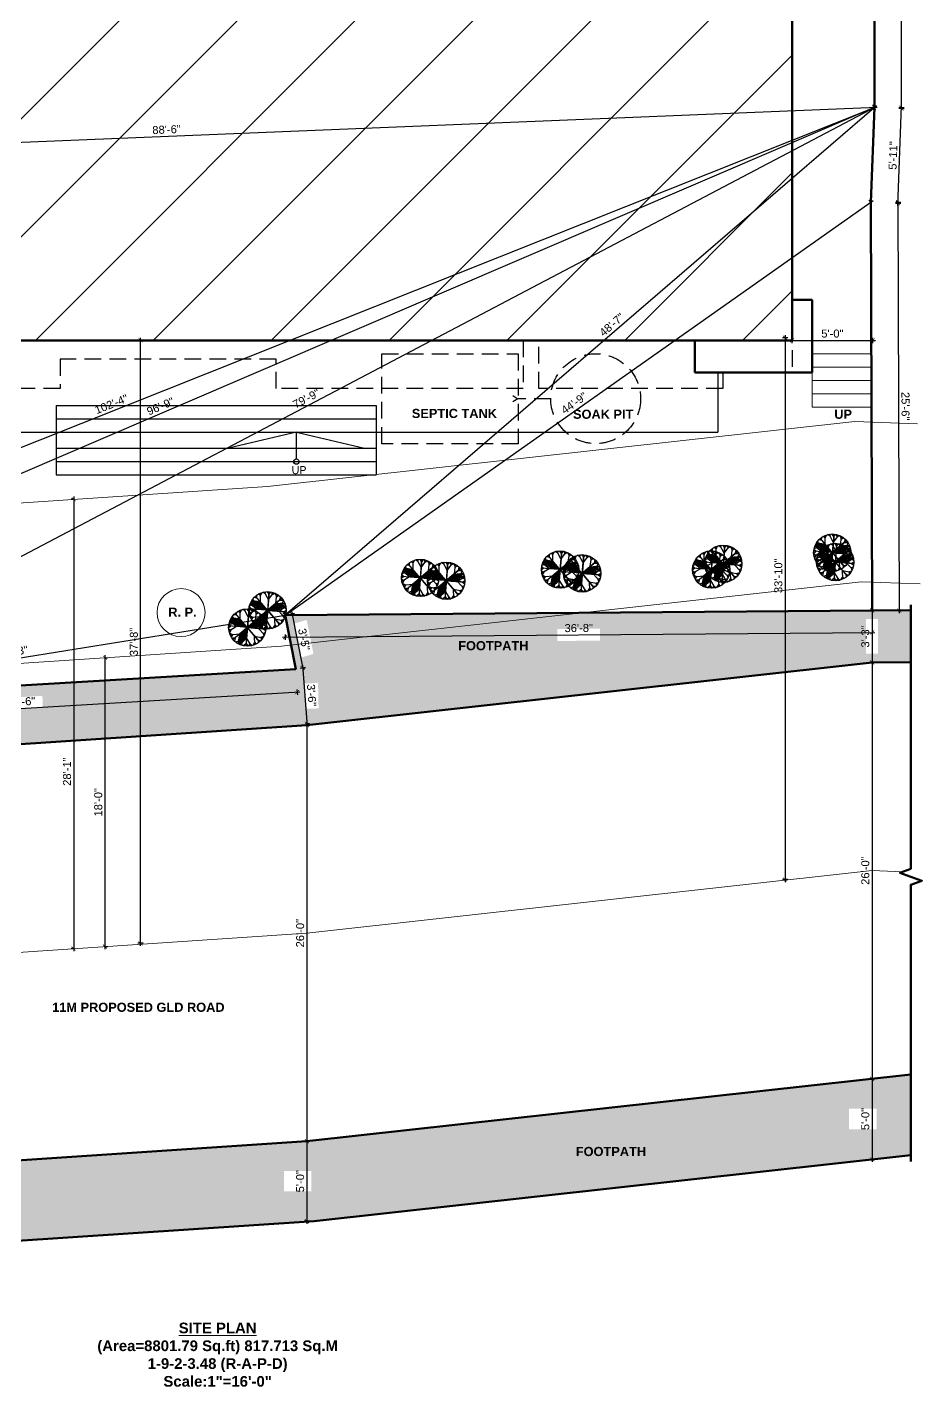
# Model space of a CAD drawing. Header units: feet. Extents: x 109753 to 150441, y 47761 to 75080.
# Drawn here: x 123964 to 124635, y 50000 to 51019 of the extents above; entities that cross this region are included whole.
import ezdxf

# ---------------------------------------------------------------- set-up
doc = ezdxf.new("R2010")
doc.units = ezdxf.units.FT
doc.header["$LTSCALE"] = 50
doc.header["$MEASUREMENT"] = 0
doc.header["$PDMODE"] = 3
doc.header["$PDSIZE"] = -10
for name, pattern in [('( Hidden )', [0.375, 0.25, -0.125]), ('CENTER', [2, 1.25, -0.25, 0.25, -0.25]), ('DASHED', [0.75, 0.5, -0.25])]:
    doc.linetypes.add(name, pattern=pattern)
for name, color, linetype, lineweight in [('A-Furniture', 175, 'Continuous', 0), ('CENTRELINE', 146, 'CENTER', 18), ('DIMENSION', 5, 'Continuous', 15), ('STAIRCASE', 210, 'Continuous', 25), ('TEXT', 181, 'Continuous', 13), ('WALL', 1, 'Continuous', 60)]:
    doc.layers.add(name, color=color, linetype=linetype, lineweight=lineweight)
doc.layers.add('HACTH', color=251, linetype='Continuous')
doc.layers.add('TREES', color=3, linetype='Continuous')
doc.styles.add('GL_Imperial', font='GOTHIC.TTF', dxfattribs={"height": 8})
doc.styles.add('STYLUS', font='stylu.ttf')
doc.styles.add('TIMES', font='arial.ttf')
doc.dimstyles.new("1-8'", dxfattribs={"dimtxt": 6, "dimasz": 3, "dimexe": 2, "dimexo": 1, "dimgap": 2, "dimtad": 1, "dimdec": 0, "dimzin": 3, "dimdsep": 46, "dimlunit": 4, "dimtxsty": 'TIMES', "dimblk": 'ARCHTICK', "dimcen": 8, "dimdle": 2, "dimclrt": 7, "dimadec": 0, "dimazin": 0, "dimtfac": 1, "dimtdec": 0, "dimtix": 1, "dimtmove": 0, "dimatfit": 3, "dimfxl": 2, "dimfxlon": 1, "dimarcsym": 0})

# ---------------------------------------------------------------- blocks, each defined once
blk = doc.blocks.new('_ArchTick')
at = {"color": 0, "linetype": 'ByBlock', "const_width": 0.15}
blk.add_lwpolyline([(-0.5, -0.5), (0.5, 0.5)], dxfattribs=at)
blk = doc.blocks.new('*D1044')
at = {"layer": 'Defpoints', "color": 0, "transparency": 16777216}
for p in [(124165.5, 50538.4), (124166.5, 50521.1), (123752.1, 50513.8)]:
    blk.add_point(p, dxfattribs=at)
at = {"layer": 'DIMENSION', "color": 0, "lineweight": -2, "transparency": 16777216}
for p, q in [((123751.1, 50496.4), (124168.5, 50521.2)), ((124166.4, 50523.1), (124166.7, 50519.1)), ((123753, 50498.5), (123753.2, 50494.5))]:
    blk.add_line(p, q, dxfattribs=at)
at = {"layer": 'DIMENSION', "color": 0, "lineweight": -2, "transparency": 16777216, "xscale": 3, "yscale": 3, "zscale": 3}
for p, rotation in [((124166.5, 50521.1), 3.407961320113333), ((123753.1, 50496.5), 183.4079613201133)]:
    blk.add_blockref('_ArchTick', p, dxfattribs=dict(at, rotation=rotation))
at = {"layer": 'DIMENSION', "color": 7, "transparency": 16777216, "insert": (123959.5, 50513.9), "char_height": 6, "attachment_point": 5, "rotation": 3.408, "style": 'TIMES'}
blk.add_mtext('34\'-6"', dxfattribs=at)
blk = doc.blocks.new('*D1045')
at = {"layer": 'Defpoints', "color": 0, "transparency": 16777216}
for p in [(124157.5, 50578.8), (124165.5, 50538.4), (124170.7, 50539.4)]:
    blk.add_point(p, dxfattribs=at)
at = {"layer": 'DIMENSION', "color": 0, "lineweight": -2, "transparency": 16777216}
for p, q in [((124160.7, 50579.4), (124164.6, 50580.2)), ((124162.3, 50581.8), (124171.1, 50537.5)), ((124168.8, 50539), (124172.7, 50539.8))]:
    blk.add_line(p, q, dxfattribs=at)
at = {"layer": 'DIMENSION', "color": 0, "lineweight": -2, "transparency": 16777216, "xscale": 3, "yscale": 3, "zscale": 3}
for p, rotation in [((124162.7, 50579.8), 101.2926964862835), ((124170.7, 50539.4), 281.2926964862835)]:
    blk.add_blockref('_ArchTick', p, dxfattribs=dict(at, rotation=rotation))
at = {"layer": 'DIMENSION', "color": 7, "transparency": 16777216, "insert": (124171.7, 50560.6), "char_height": 6, "attachment_point": 5, "rotation": 281.2927, "style": 'TIMES'}
blk.add_mtext('3\'-5"', dxfattribs=at)
blk = doc.blocks.new('*D1046')
at = {"layer": 'Defpoints', "color": 0, "transparency": 16777216}
for p in [(124157.5, 50578.8), (124597.7, 50582.3), (124597.8, 50565.8)]:
    blk.add_point(p, dxfattribs=at)
at = {"layer": 'DIMENSION', "color": 0, "lineweight": -2, "transparency": 16777216}
for p, q in [((124597.8, 50567.8), (124597.8, 50563.8)), ((124155.6, 50562.3), (124599.8, 50565.8)), ((124157.6, 50564.3), (124157.6, 50560.3))]:
    blk.add_line(p, q, dxfattribs=at)
at = {"layer": 'DIMENSION', "color": 0, "lineweight": -2, "transparency": 16777216, "xscale": 3, "yscale": 3, "zscale": 3}
for p, rotation in [((124597.8, 50565.8), 0.453792300149891), ((124157.6, 50562.3), 180.4537923001499)]:
    blk.add_blockref('_ArchTick', p, dxfattribs=dict(at, rotation=rotation))
at = {"layer": 'DIMENSION', "color": 7, "transparency": 16777216, "insert": (124377.7, 50569.1), "char_height": 6, "attachment_point": 5, "rotation": 0.4538, "style": 'TIMES'}
blk.add_mtext('36\'-8"', dxfattribs=at)
blk = doc.blocks.new('*D1047')
at = {"layer": 'Defpoints', "color": 0, "transparency": 16777216}
for p in [(124596.8, 50888.3), (124617.1, 50888.4), (124597.7, 50582.3)]:
    blk.add_point(p, dxfattribs=at)
at = {"layer": 'DIMENSION', "color": 0, "lineweight": -2, "transparency": 16777216}
for p, q in [((124615.1, 50888.4), (124619.1, 50888.4)), ((124618.1, 50580.3), (124617.1, 50890.4)), ((124616.1, 50582.3), (124620.1, 50582.3))]:
    blk.add_line(p, q, dxfattribs=at)
at = {"layer": 'DIMENSION', "color": 0, "lineweight": -2, "transparency": 16777216, "xscale": 3, "yscale": 3, "zscale": 3}
for p, rotation in [((124617.1, 50888.4), 90.17746805052298), ((124618.1, 50582.3), 270.177468050523)]:
    blk.add_blockref('_ArchTick', p, dxfattribs=dict(at, rotation=rotation))
at = {"layer": 'DIMENSION', "color": 7, "transparency": 16777216, "insert": (124622.7, 50735.4), "char_height": 6, "attachment_point": 5, "rotation": 270.1775, "style": 'TIMES'}
blk.add_mtext('25\'-6"', dxfattribs=at)
blk = doc.blocks.new('*D1048')
at = {"layer": 'Defpoints', "color": 0, "transparency": 16777216}
for p in [(124599.4, 50959.4), (124619.7, 50958.6), (124596.8, 50888.3)]:
    blk.add_point(p, dxfattribs=at)
at = {"layer": 'DIMENSION', "color": 0, "lineweight": -2, "transparency": 16777216}
for p, q in [((124617, 50885.6), (124619.8, 50960.6)), ((124617.7, 50958.7), (124621.7, 50958.6)), ((124615.1, 50887.6), (124619.1, 50887.5))]:
    blk.add_line(p, q, dxfattribs=at)
at = {"layer": 'DIMENSION', "color": 0, "lineweight": -2, "transparency": 16777216, "xscale": 3, "yscale": 3, "zscale": 3}
for p, rotation in [((124619.7, 50958.6), 87.87725031892984), ((124617.1, 50887.6), 267.8772503189298)]:
    blk.add_blockref('_ArchTick', p, dxfattribs=dict(at, rotation=rotation))
at = {"layer": 'DIMENSION', "color": 7, "transparency": 16777216, "insert": (124613.4, 50923.3), "char_height": 6, "attachment_point": 5, "rotation": 87.8773, "style": 'TIMES'}
blk.add_mtext('5\'-11"', dxfattribs=at)
blk = doc.blocks.new('*D1049')
at = {"layer": 'Defpoints', "color": 0, "transparency": 16777216}
for p in [(124598.9, 51636.8), (124619.3, 51636.8), (124599.4, 50959.4)]:
    blk.add_point(p, dxfattribs=at)
at = {"layer": 'DIMENSION', "color": 0, "lineweight": -2, "transparency": 16777216}
for p, q in [((124617.3, 51636.8), (124621.3, 51636.8)), ((124619.7, 50957.4), (124619.2, 51638.8)), ((124617.7, 50959.4), (124621.7, 50959.4))]:
    blk.add_line(p, q, dxfattribs=at)
at = {"layer": 'DIMENSION', "color": 0, "lineweight": -2, "transparency": 16777216, "xscale": 3, "yscale": 3, "zscale": 3}
for p, rotation in [((124619.3, 51636.8), 90.04067837140668), ((124619.7, 50959.4), 270.0406783714067)]:
    blk.add_blockref('_ArchTick', p, dxfattribs=dict(at, rotation=rotation))
at = {"layer": 'DIMENSION', "color": 7, "transparency": 16777216, "insert": (124624.6, 51298.1), "char_height": 6, "attachment_point": 5, "rotation": 270.0407, "style": 'TIMES'}
blk.add_mtext('56\'-5"', dxfattribs=at)
blk = doc.blocks.new('*D1003')
at = {"layer": 'Defpoints', "color": 0, "transparency": 16777216}
for p in [(124596.8, 50888.3), (124596.8, 50888.3), (124157.5, 50578.8)]:
    blk.add_point(p, dxfattribs=at)
at = {"layer": 'DIMENSION', "color": 0, "lineweight": -2, "transparency": 16777216}
for p, q in [((124155.8, 50577.6), (124598.4, 50889.5)), ((124596.8, 50888.3), (124595.6, 50889.9)), ((124157.5, 50578.8), (124156.3, 50580.4))]:
    blk.add_line(p, q, dxfattribs=at)
at = {"layer": 'DIMENSION', "color": 0, "lineweight": -2, "transparency": 16777216, "xscale": 3, "yscale": 3, "zscale": 3}
for p, rotation in [((124596.8, 50888.3), 35.16695886781987), ((124157.5, 50578.8), 215.1669588678199)]:
    blk.add_blockref('_ArchTick', p, dxfattribs=dict(at, rotation=rotation))
at = {"layer": 'DIMENSION', "color": 7, "transparency": 16777216, "insert": (124374.2, 50737.7), "char_height": 6, "attachment_point": 5, "rotation": 35.167, "style": 'TIMES'}
blk.add_mtext('44\'-9"', dxfattribs=at)
blk = doc.blocks.new('*D1004')
at = {"layer": 'Defpoints', "color": 0, "transparency": 16777216}
for p in [(124599.4, 50959.4), (124599.4, 50959.4), (124157.5, 50578.8)]:
    blk.add_point(p, dxfattribs=at)
at = {"layer": 'DIMENSION', "color": 0, "lineweight": -2, "transparency": 16777216}
for p, q in [((124155.9, 50577.5), (124600.9, 50960.7)), ((124599.4, 50959.4), (124598.1, 50960.9)), ((124157.5, 50578.8), (124156.1, 50580.3))]:
    blk.add_line(p, q, dxfattribs=at)
at = {"layer": 'DIMENSION', "color": 0, "lineweight": -2, "transparency": 16777216, "xscale": 3, "yscale": 3, "zscale": 3}
for p, rotation in [((124599.4, 50959.4), 40.73515057844987), ((124157.5, 50578.8), 220.7351505784499)]:
    blk.add_blockref('_ArchTick', p, dxfattribs=dict(at, rotation=rotation))
at = {"layer": 'DIMENSION', "color": 7, "transparency": 16777216, "insert": (124402.5, 50796.5), "char_height": 6, "attachment_point": 5, "rotation": 40.7352, "style": 'TIMES'}
blk.add_mtext('48\'-7"', dxfattribs=at)
blk = doc.blocks.new('*D1005')
at = {"layer": 'Defpoints', "color": 0, "transparency": 16777216}
for p in [(124599.4, 50959.4), (124599.4, 50959.4), (123532.5, 50501.9)]:
    blk.add_point(p, dxfattribs=at)
at = {"layer": 'DIMENSION', "color": 0, "lineweight": -2, "transparency": 16777216}
for p, q in [((123530.7, 50501.1), (124601.2, 50960.2)), ((124599.4, 50959.4), (124598.6, 50961.2)), ((123532.5, 50501.9), (123531.7, 50503.7))]:
    blk.add_line(p, q, dxfattribs=at)
at = {"layer": 'DIMENSION', "color": 0, "lineweight": -2, "transparency": 16777216, "xscale": 3, "yscale": 3, "zscale": 3}
for p, rotation in [((124599.4, 50959.4), 23.21198792973715), ((123532.5, 50501.9), 203.2119879297372)]:
    blk.add_blockref('_ArchTick', p, dxfattribs=dict(at, rotation=rotation))
at = {"layer": 'DIMENSION', "color": 7, "transparency": 16777216, "insert": (124064, 50735.3), "char_height": 6, "attachment_point": 5, "rotation": 23.212, "style": 'TIMES'}
blk.add_mtext('96\'-9"', dxfattribs=at)
blk = doc.blocks.new('*D1006')
at = {"layer": 'Defpoints', "color": 0, "transparency": 16777216}
for p in [(124599.4, 50959.4), (124599.4, 50959.4), (123538.2, 50915.9)]:
    blk.add_point(p, dxfattribs=at)
at = {"layer": 'DIMENSION', "color": 0, "lineweight": -2, "transparency": 16777216}
for p, q in [((123536.2, 50915.8), (124601.4, 50959.5)), ((124599.4, 50959.4), (124599.3, 50961.4)), ((123538.2, 50915.9), (123538.1, 50917.9))]:
    blk.add_line(p, q, dxfattribs=at)
at = {"layer": 'DIMENSION', "color": 0, "lineweight": -2, "transparency": 16777216, "xscale": 3, "yscale": 3, "zscale": 3}
for p, rotation in [((124599.4, 50959.4), 2.34846701843559), ((123538.2, 50915.9), 182.3484670184356)]:
    blk.add_blockref('_ArchTick', p, dxfattribs=dict(at, rotation=rotation))
at = {"layer": 'DIMENSION', "color": 7, "transparency": 16777216, "insert": (124068.6, 50942.7), "char_height": 6, "attachment_point": 5, "rotation": 2.3485, "style": 'TIMES'}
blk.add_mtext('88\'-6"', dxfattribs=at)
blk = doc.blocks.new('*D1007')
at = {"layer": 'Defpoints', "color": 0, "transparency": 16777216}
for p in [(124599.4, 50959.4), (124599.4, 50959.4), (123458.8, 50505.1)]:
    blk.add_point(p, dxfattribs=at)
at = {"layer": 'DIMENSION', "color": 0, "lineweight": -2, "transparency": 16777216}
for p, q in [((123457, 50504.4), (124601.2, 50960.1)), ((124599.4, 50959.4), (124600.1, 50957.5)), ((123458.8, 50505.1), (123459.6, 50503.2))]:
    blk.add_line(p, q, dxfattribs=at)
at = {"layer": 'DIMENSION', "color": 0, "lineweight": -2, "transparency": 16777216, "xscale": 3, "yscale": 3, "zscale": 3}
for p, rotation in [((124599.4, 50959.4), 21.71784171810651), ((123458.8, 50505.1), 201.7178417181065)]:
    blk.add_blockref('_ArchTick', p, dxfattribs=dict(at, rotation=rotation))
at = {"layer": 'DIMENSION', "color": 7, "transparency": 16777216, "insert": (124027.2, 50736.9), "char_height": 6, "attachment_point": 5, "rotation": 21.7178, "style": 'TIMES'}
blk.add_mtext('102\'-4"', dxfattribs=at)
blk = doc.blocks.new('*D1008')
at = {"layer": 'Defpoints', "color": 0, "transparency": 16777216}
for p in [(124598.9, 51636.8), (124598.9, 51636.8), (123538.2, 50915.9)]:
    blk.add_point(p, dxfattribs=at)
at = {"layer": 'DIMENSION', "color": 0, "lineweight": -2, "transparency": 16777216}
for p, q in [((123536.6, 50914.7), (124600.6, 51637.9)), ((124598.9, 51636.8), (124597.8, 51638.5)), ((123538.2, 50915.9), (123537.1, 50917.5))]:
    blk.add_line(p, q, dxfattribs=at)
at = {"layer": 'DIMENSION', "color": 0, "lineweight": -2, "transparency": 16777216, "xscale": 3, "yscale": 3, "zscale": 3}
for p, rotation in [((124598.9, 51636.8), 34.20423980970179), ((123538.2, 50915.9), 214.2042398097018)]:
    blk.add_blockref('_ArchTick', p, dxfattribs=dict(at, rotation=rotation))
at = {"layer": 'DIMENSION', "color": 7, "transparency": 16777216, "insert": (124065.7, 51280.5), "char_height": 6, "attachment_point": 5, "rotation": 34.2042, "style": 'TIMES'}
blk.add_mtext('106\'-11"', dxfattribs=at)
blk = doc.blocks.new('*D1051')
at = {"layer": 'Defpoints', "color": 0, "transparency": 16777216}
for p in [(124597.7, 50582.3), (124597.7, 50543.3), (124597.7, 50543.3)]:
    blk.add_point(p, dxfattribs=at)
at = {"layer": 'DIMENSION', "color": 0, "lineweight": -2, "transparency": 16777216}
for p, q in [((124597.7, 50584.3), (124597.7, 50541.3)), ((124597.7, 50582.3), (124599.7, 50582.3)), ((124597.7, 50543.3), (124599.7, 50543.3))]:
    blk.add_line(p, q, dxfattribs=at)
at = {"layer": 'DIMENSION', "color": 0, "lineweight": -2, "transparency": 16777216, "xscale": 3, "yscale": 3, "zscale": 3}
for p, rotation in [((124597.7, 50582.3), 90), ((124597.7, 50543.3), 270)]:
    blk.add_blockref('_ArchTick', p, dxfattribs=dict(at, rotation=rotation))
at = {"layer": 'DIMENSION', "color": 7, "transparency": 16777216, "insert": (124592.6, 50562.8), "char_height": 6, "attachment_point": 5, "rotation": 90, "style": 'TIMES'}
blk.add_mtext('3\'-3"', dxfattribs=at)
blk = doc.blocks.new('*D1052')
at = {"layer": 'Defpoints', "color": 0, "transparency": 16777216}
for p in [(124597.7, 50543.3), (124597.7, 50231.3), (124597.7, 50231.3)]:
    blk.add_point(p, dxfattribs=at)
at = {"layer": 'DIMENSION', "color": 0, "lineweight": -2, "transparency": 16777216}
for p, q in [((124597.7, 50545.3), (124597.7, 50229.3)), ((124597.7, 50543.3), (124599.7, 50543.3)), ((124597.7, 50231.3), (124599.7, 50231.3))]:
    blk.add_line(p, q, dxfattribs=at)
at = {"layer": 'DIMENSION', "color": 0, "lineweight": -2, "transparency": 16777216, "xscale": 3, "yscale": 3, "zscale": 3}
for p, rotation in [((124597.7, 50543.3), 90), ((124597.7, 50231.3), 270)]:
    blk.add_blockref('_ArchTick', p, dxfattribs=dict(at, rotation=rotation))
at = {"layer": 'DIMENSION', "color": 7, "transparency": 16777216, "insert": (124592.6, 50387.3), "char_height": 6, "attachment_point": 5, "rotation": 90, "style": 'TIMES'}
blk.add_mtext('26\'-0"', dxfattribs=at)
blk = doc.blocks.new('*D1013')
at = {"layer": 'Defpoints', "color": 0, "transparency": 16777216}
for p in [(124597.7, 50231.3), (124597.7, 50170.9), (124597.7, 50170.9)]:
    blk.add_point(p, dxfattribs=at)
at = {"layer": 'DIMENSION', "color": 0, "lineweight": -2, "transparency": 16777216}
for p, q in [((124597.7, 50233.3), (124597.7, 50168.9)), ((124597.7, 50231.3), (124599.7, 50231.3)), ((124597.7, 50170.9), (124599.7, 50170.9))]:
    blk.add_line(p, q, dxfattribs=at)
at = {"layer": 'DIMENSION', "color": 0, "lineweight": -2, "transparency": 16777216, "xscale": 3, "yscale": 3, "zscale": 3}
for p, rotation in [((124597.7, 50231.3), 90), ((124597.7, 50170.9), 270)]:
    blk.add_blockref('_ArchTick', p, dxfattribs=dict(at, rotation=rotation))
at = {"layer": 'DIMENSION', "color": 7, "transparency": 16777216, "insert": (124592.6, 50201.1), "char_height": 6, "attachment_point": 5, "rotation": 90, "style": 'TIMES'}
blk.add_mtext('5\'-0"', dxfattribs=at)
blk = doc.blocks.new('*D1014')
at = {"layer": 'Defpoints', "color": 0, "transparency": 16777216}
for p in [(124170.7, 50539.4), (124173.9, 50497.5), (124173.9, 50497.5)]:
    blk.add_point(p, dxfattribs=at)
at = {"layer": 'DIMENSION', "color": 0, "lineweight": -2, "transparency": 16777216}
for p, q in [((124170.6, 50541.4), (124174.1, 50495.5)), ((124170.7, 50539.4), (124172.7, 50539.6)), ((124173.9, 50497.5), (124175.9, 50497.6))]:
    blk.add_line(p, q, dxfattribs=at)
at = {"layer": 'DIMENSION', "color": 0, "lineweight": -2, "transparency": 16777216, "xscale": 3, "yscale": 3, "zscale": 3}
for p, rotation in [((124170.7, 50539.4), 94.32976863308801), ((124173.9, 50497.5), 274.329768633088)]:
    blk.add_blockref('_ArchTick', p, dxfattribs=dict(at, rotation=rotation))
at = {"layer": 'DIMENSION', "color": 7, "transparency": 16777216, "insert": (124177.4, 50518.8), "char_height": 6, "attachment_point": 5, "rotation": 274.3298, "style": 'TIMES'}
blk.add_mtext('3\'-6"', dxfattribs=at)
blk = doc.blocks.new('*D1015')
at = {"layer": 'Defpoints', "color": 0, "transparency": 16777216}
for p in [(124173.9, 50496.4), (124173.9, 50184.4), (124173.9, 50184.4)]:
    blk.add_point(p, dxfattribs=at)
at = {"layer": 'DIMENSION', "color": 0, "lineweight": -2, "transparency": 16777216}
for p, q in [((124173.9, 50498.4), (124173.9, 50182.4)), ((124173.9, 50496.4), (124175.9, 50496.4)), ((124173.9, 50184.4), (124175.9, 50184.4))]:
    blk.add_line(p, q, dxfattribs=at)
at = {"layer": 'DIMENSION', "color": 0, "lineweight": -2, "transparency": 16777216, "xscale": 3, "yscale": 3, "zscale": 3}
for p, rotation in [((124173.9, 50496.4), 90), ((124173.9, 50184.4), 270)]:
    blk.add_blockref('_ArchTick', p, dxfattribs=dict(at, rotation=rotation))
at = {"layer": 'DIMENSION', "color": 7, "transparency": 16777216, "insert": (124168.8, 50340.4), "char_height": 6, "attachment_point": 5, "rotation": 90, "style": 'TIMES'}
blk.add_mtext('26\'-0"', dxfattribs=at)
blk = doc.blocks.new('*D1053')
at = {"layer": 'Defpoints', "color": 0, "transparency": 16777216}
for p in [(124173.9, 50184.4), (124173.9, 50124.5), (124177.9, 50124.5)]:
    blk.add_point(p, dxfattribs=at)
at = {"layer": 'DIMENSION', "color": 0, "lineweight": -2, "transparency": 16777216}
for p, q in [((124173.9, 50186.4), (124173.9, 50122.5)), ((124173.9, 50184.4), (124175.9, 50184.4)), ((124175.9, 50124.5), (124171.9, 50124.5))]:
    blk.add_line(p, q, dxfattribs=at)
at = {"layer": 'DIMENSION', "color": 0, "lineweight": -2, "transparency": 16777216, "xscale": 3, "yscale": 3, "zscale": 3}
for p, rotation in [((124173.9, 50184.4), 90), ((124173.9, 50124.5), 270)]:
    blk.add_blockref('_ArchTick', p, dxfattribs=dict(at, rotation=rotation))
at = {"layer": 'DIMENSION', "color": 7, "transparency": 16777216, "insert": (124168.8, 50154.5), "char_height": 6, "attachment_point": 5, "rotation": 90, "style": 'TIMES'}
blk.add_mtext('5\'-0"', dxfattribs=at)
blk = doc.blocks.new('*D1019')
at = {"layer": 'Defpoints', "color": 0, "transparency": 16777216}
for p in [(124598.2, 50784.7), (124537.7, 50748.9), (124598.2, 50749.1)]:
    blk.add_point(p, dxfattribs=at)
at = {"layer": 'DIMENSION', "color": 0, "lineweight": -2, "transparency": 16777216}
for p, q in [((124535.7, 50784.7), (124600.2, 50784.7)), ((124537.7, 50782.7), (124537.7, 50786.7)), ((124598.2, 50782.7), (124598.2, 50786.7))]:
    blk.add_line(p, q, dxfattribs=at)
at = {"layer": 'DIMENSION', "color": 0, "lineweight": -2, "transparency": 16777216, "xscale": 3, "yscale": 3, "zscale": 3, "rotation": 180}
blk.add_blockref('_ArchTick', (124537.7, 50784.7), dxfattribs=at)
at = {"layer": 'DIMENSION', "color": 0, "lineweight": -2, "transparency": 16777216, "xscale": 3, "yscale": 3, "zscale": 3}
blk.add_blockref('_ArchTick', (124598.2, 50784.7), dxfattribs=at)
at = {"layer": 'DIMENSION', "color": 7, "transparency": 16777216, "insert": (124567.9, 50789.8), "char_height": 6, "attachment_point": 5, "style": 'TIMES'}
blk.add_mtext('5\'-0"', dxfattribs=at)
blk = doc.blocks.new('*D1026')
at = {"layer": 'Defpoints', "color": 0, "transparency": 16777216}
for p in [(124599.4, 50959.4), (124599.4, 50959.4), (123752.1, 50513.8)]:
    blk.add_point(p, dxfattribs=at)
at = {"layer": 'DIMENSION', "color": 0, "lineweight": -2, "transparency": 16777216}
for p, q in [((123750.3, 50512.8), (124601.2, 50960.3)), ((124599.4, 50959.4), (124598.5, 50961.2)), ((123752.1, 50513.8), (123751.1, 50515.5))]:
    blk.add_line(p, q, dxfattribs=at)
at = {"layer": 'DIMENSION', "color": 0, "lineweight": -2, "transparency": 16777216, "xscale": 3, "yscale": 3, "zscale": 3}
for p, rotation in [((124599.4, 50959.4), 27.74119382472016), ((123752.1, 50513.8), 207.7411938247201)]:
    blk.add_blockref('_ArchTick', p, dxfattribs=dict(at, rotation=rotation))
at = {"layer": 'DIMENSION', "color": 7, "transparency": 16777216, "insert": (124173.4, 50741.1), "char_height": 6, "attachment_point": 5, "rotation": 27.7412, "style": 'TIMES'}
blk.add_mtext('79\'-9"', dxfattribs=at)
blk = doc.blocks.new('*D1027')
at = {"layer": 'Defpoints', "color": 0, "transparency": 16777216}
for p in [(124157.5, 50578.8), (124157.5, 50578.8), (123752.1, 50513.8)]:
    blk.add_point(p, dxfattribs=at)
at = {"layer": 'DIMENSION', "color": 0, "lineweight": -2, "transparency": 16777216}
for p, q in [((123750.1, 50513.4), (124159.4, 50579.1)), ((124157.5, 50578.8), (124157.1, 50580.8)), ((123752.1, 50513.8), (123751.7, 50515.7))]:
    blk.add_line(p, q, dxfattribs=at)
at = {"layer": 'DIMENSION', "color": 0, "lineweight": -2, "transparency": 16777216, "xscale": 3, "yscale": 3, "zscale": 3}
for p, rotation in [((124157.5, 50578.8), 9.11400570651127), ((123752.1, 50513.8), 189.1140057065113)]:
    blk.add_blockref('_ArchTick', p, dxfattribs=dict(at, rotation=rotation))
at = {"layer": 'DIMENSION', "color": 7, "transparency": 16777216, "insert": (123954, 50551.3), "char_height": 6, "attachment_point": 5, "rotation": 9.114, "style": 'TIMES'}
blk.add_mtext('34\'-3"', dxfattribs=at)
blk = doc.blocks.new('*D2254')
at = {"layer": 'Defpoints', "color": 0, "transparency": 16777216}
for p in [(124537.7, 50786.7), (124532.4, 50380.6), (124537.5, 50380.6)]:
    blk.add_point(p, dxfattribs=at)
at = {"layer": 'DIMENSION', "color": 0, "lineweight": -2, "transparency": 16777216}
for p, q in [((124534.4, 50786.7), (124530.4, 50786.7)), ((124532.4, 50788.7), (124532.4, 50378.6)), ((124534.4, 50380.6), (124530.4, 50380.6))]:
    blk.add_line(p, q, dxfattribs=at)
at = {"layer": 'DIMENSION', "color": 0, "lineweight": -2, "transparency": 16777216, "xscale": 3, "yscale": 3, "zscale": 3}
for p, rotation in [((124532.4, 50786.7), 90), ((124532.4, 50380.6), 270)]:
    blk.add_blockref('_ArchTick', p, dxfattribs=dict(at, rotation=rotation))
at = {"layer": 'DIMENSION', "color": 7, "transparency": 16777216, "insert": (124527.4, 50608.3), "char_height": 6, "attachment_point": 5, "rotation": 90, "style": 'TIMES'}
blk.add_mtext('33\'-10"', dxfattribs=at)
blk = doc.blocks.new('*D2255')
at = {"color": 0, "linetype": 'DASHED', "lineweight": -2, "ltscale": 1000, "transparency": 16777216}
for p, q in [((123999.2, 50665.6), (123997, 50665.6)), ((123999, 50667.6), (123999, 50326.9)), ((123999, 50328.9), (123997, 50328.9))]:
    blk.add_line(p, q, dxfattribs=at)
at = {"layer": 'Defpoints', "color": 0, "linetype": 'DASHED', "ltscale": 1000, "transparency": 16777216}
for p in [(124000.2, 50665.6), (123999, 50328.9), (124000, 50328.9)]:
    blk.add_point(p, dxfattribs=at)
at = {"color": 0, "linetype": 'DASHED', "lineweight": -2, "ltscale": 1000, "transparency": 16777216, "xscale": 3, "yscale": 3, "zscale": 3}
for p, rotation in [((123999, 50665.6), 90), ((123999, 50328.9), 270)]:
    blk.add_blockref('_ArchTick', p, dxfattribs=dict(at, rotation=rotation))
at = {"color": 7, "linetype": 'DASHED', "ltscale": 1000, "transparency": 16777216, "insert": (123994, 50461.5), "char_height": 6, "attachment_point": 5, "rotation": 90, "style": 'TIMES'}
blk.add_mtext('28\'-1"', dxfattribs=at)
blk = doc.blocks.new('*D2256')
at = {"color": 0, "linetype": 'DASHED', "lineweight": -2, "ltscale": 1000, "transparency": 16777216}
for p, q in [((124022.2, 50546.8), (124024.4, 50546.8)), ((124022.4, 50548.8), (124022.4, 50328.3)), ((124022, 50330.3), (124024.4, 50330.3))]:
    blk.add_line(p, q, dxfattribs=at)
at = {"layer": 'Defpoints', "color": 0, "linetype": 'DASHED', "ltscale": 1000, "transparency": 16777216}
for p in [(124021.2, 50546.8), (124021, 50330.3), (124022.4, 50330.3)]:
    blk.add_point(p, dxfattribs=at)
at = {"color": 0, "linetype": 'DASHED', "lineweight": -2, "ltscale": 1000, "transparency": 16777216, "xscale": 3, "yscale": 3, "zscale": 3}
for p, rotation in [((124022.4, 50546.8), 90), ((124022.4, 50330.3), 270)]:
    blk.add_blockref('_ArchTick', p, dxfattribs=dict(at, rotation=rotation))
at = {"color": 7, "linetype": 'DASHED', "ltscale": 1000, "transparency": 16777216, "insert": (124017.4, 50438.5), "char_height": 6, "attachment_point": 5, "rotation": 90, "style": 'TIMES'}
blk.add_mtext('18\'-0"', dxfattribs=at)
blk = doc.blocks.new('*D2257')
at = {"color": 0, "linetype": 'DASHED', "lineweight": -2, "ltscale": 1000, "transparency": 16777216}
for p, q in [((124049.1, 50330.8), (124049.1, 50786.7)), ((124049.1, 50784.7), (124051.1, 50784.7)), ((124051.1, 50332.8), (124047.1, 50332.8))]:
    blk.add_line(p, q, dxfattribs=at)
at = {"layer": 'Defpoints', "color": 0, "linetype": 'DASHED', "ltscale": 1000, "transparency": 16777216}
for p in [(124049.1, 50784.7), (124049.1, 50784.7), (124058.6, 50332.8)]:
    blk.add_point(p, dxfattribs=at)
at = {"color": 0, "linetype": 'DASHED', "lineweight": -2, "ltscale": 1000, "transparency": 16777216, "xscale": 3, "yscale": 3, "zscale": 3}
for p, rotation in [((124049.1, 50784.7), 90), ((124049.1, 50332.8), 270)]:
    blk.add_blockref('_ArchTick', p, dxfattribs=dict(at, rotation=rotation))
at = {"color": 7, "linetype": 'DASHED', "ltscale": 1000, "transparency": 16777216, "insert": (124044.1, 50558.7), "char_height": 6, "attachment_point": 5, "rotation": 90, "style": 'TIMES'}
blk.add_mtext('37\'-8"', dxfattribs=at)
blk = doc.blocks.new('T40C')
for p, q in [((0.351, 0.366), (-0.349, -0.333)), ((0.001, 0.016), (-0.344, 0.362)), ((-0.344, 0.362), (0.346, -0.329)), ((-0.304, 0.322), (-0.313, 0.4)), ((-0.237, 0.382), (-0.298, 0.412)), ((-0.2, 0.218), (-0.251, 0.446)), ((-0.237, 0.384), (-0.221, 0.459)), ((-0.133, 0.438), (-0.217, 0.461)), ((-0.005, 0.298), (-0.171, 0.48)), ((-0.122, 0.426), (-0.113, 0.5)), ((-0.002, 0.444), (-0.055, 0.507)), ((-0.002, 0.014), (-0.002, 0.511)), ((-0.002, 0.511), (-0.002, -0.477)), ((-0.002, 0.436), (0.059, 0.505)), ((-0.002, 0.289), (0.139, 0.49)), ((-0.002, 0.014), (0.105, 0.438)), ((-0.002, 0.014), (0.117, 0.433)), ((-0.002, 0.014), (0.203, 0.413)), ((-0.002, 0.014), (0.085, 0.408)), ((0.001, 0.016), (0.142, 0.435)), ((0.001, 0.016), (0.18, 0.434)), ((0.001, 0.016), (0.161, 0.432)), ((0.001, 0.016), (0.351, 0.366)), ((0.104, 0.44), (0.075, 0.504)), ((0.098, 0.431), (0.181, 0.475)), ((0.222, 0.407), (0.185, 0.476)), ((0.209, 0.224), (0.225, 0.457)), ((0.221, 0.393), (0.288, 0.417)), ((0.298, 0.313), (0.313, 0.399)), ((-0.442, 0.014), (-0.497, 0.063)), ((-0.428, 0.014), (-0.495, -0.044)), ((0.495, 0.014), (-0.494, 0.014)), ((-0.428, 0.125), (-0.49, 0.101)), ((-0.295, 0.014), (-0.474, 0.163)), ((-0.285, 0.017), (-0.472, -0.143)), ((-0.428, 0.125), (-0.46, 0.209)), ((-0.377, 0.251), (-0.449, 0.228)), ((-0.002, 0.014), (-0.448, -0.156)), ((-0.002, 0.014), (-0.446, -0.131)), ((-0.002, 0.014), (-0.442, -0.143)), ((-0.002, 0.014), (-0.438, -0.174)), ((-0.203, 0.214), (-0.433, 0.263)), ((-0.002, 0.014), (-0.433, -0.112)), ((-0.002, 0.014), (-0.432, -0.186)), ((-0.432, -0.186), (-0.002, 0.014)), ((-0.002, 0.014), (-0.415, -0.097)), ((-0.384, 0.252), (-0.408, 0.298)), ((-0.002, 0.014), (-0.401, -0.195)), ((-0.305, 0.323), (-0.389, 0.323)), ((-0.002, 0.014), (-0.386, -0.077)), ((-0.002, 0.014), (-0.365, -0.059)), ((-0.002, 0.014), (-0.359, -0.197)), ((-0.002, 0.014), (-0.331, -0.03)), ((-0.002, 0.014), (-0.316, -0.015)), ((-0.002, 0.014), (-0.301, -0.004)), ((-0.002, 0.014), (-0.292, 0.006)), ((-0.002, 0.014), (-0.286, -0.186)), ((-0.002, 0.014), (-0.231, -0.181)), ((-0.002, 0.014), (-0.053, -0.002)), ((-0.002, 0.014), (-0.053, -0.002)), ((-0.002, 0.014), (0.207, 0.357)), ((-0.002, 0.014), (0.199, 0.293)), ((-0.002, 0.014), (0.184, 0.238)), ((-0.002, 0.014), (0.001, 0.016)), ((-0.002, 0.014), (0.495, 0.014)), ((-0.002, 0.014), (0.009, -0.267)), ((-0.002, 0.014), (0.024, -0.277)), ((-0.002, 0.014), (0.041, -0.303)), ((-0.002, 0.014), (0.063, -0.324)), ((-0.002, 0.014), (0.087, -0.352)), ((-0.002, 0.014), (0.11, -0.388)), ((-0.002, 0.014), (0.134, -0.406)), ((-0.002, 0.014), (0.152, -0.42)), ((-0.002, 0.014), (0.167, -0.421)), ((-0.002, 0.014), (0.18, -0.42)), ((-0.002, 0.014), (0.196, -0.42)), ((-0.002, 0.014), (0.201, -0.395)), ((-0.002, 0.014), (0.207, -0.383)), ((-0.002, 0.014), (0.206, -0.365)), ((-0.002, 0.014), (0.202, -0.323)), ((-0.002, 0.014), (0.204, -0.305)), ((-0.002, 0.014), (0.204, -0.281)), ((-0.002, 0.014), (0.198, -0.25)), ((-0.002, 0.014), (0.197, -0.233)), ((-0.002, 0.014), (0.201, -0.217)), ((-0.002, 0.014), (0.196, -0.196)), ((0.001, 0.016), (0.049, 0.337)), ((0.001, 0.016), (0.017, 0.302)), ((0.209, 0.225), (0.442, 0.236)), ((0.285, 0.014), (0.472, -0.133)), ((0.292, 0.014), (0.375, 0.014)), ((0.294, 0.014), (0.474, 0.156)), ((0.301, 0.316), (0.38, 0.331)), ((0.385, 0.234), (0.405, 0.298)), ((0.386, 0.234), (0.46, 0.196)), ((0.391, 0.234), (0.398, 0.234)), ((0.426, 0.118), (0.459, 0.199)), ((0.429, 0.12), (0.487, 0.098)), ((0.431, 0.014), (0.491, 0.068)), ((0.435, 0.017), (0.493, -0.028)), ((-0.429, -0.107), (-0.487, -0.086)), ((-0.439, -0.115), (-0.459, -0.178)), ((-0.053, -0.002), (-0.455, -0.166)), ((-0.371, -0.219), (-0.453, -0.192)), ((-0.207, -0.191), (-0.434, -0.23)), ((-0.371, -0.219), (-0.395, -0.287)), ((-0.313, -0.294), (-0.384, -0.302)), ((-0.053, -0.002), (-0.346, -0.045)), ((-0.312, -0.297), (-0.308, -0.376)), ((-0.232, -0.36), (-0.29, -0.388)), ((-0.207, -0.191), (-0.241, -0.42)), ((-0.231, -0.355), (-0.203, -0.439)), ((-0.002, -0.26), (-0.142, -0.46)), ((-0.002, -0.256), (0.16, -0.453)), ((0.204, -0.187), (0.215, -0.433)), ((0.207, -0.19), (0.432, -0.224)), ((0.301, -0.283), (0.387, -0.291)), ((0.301, -0.285), (0.302, -0.379)), ((0.363, -0.213), (0.448, -0.197)), ((0.375, -0.215), (0.393, -0.287)), ((0.419, -0.091), (0.483, -0.091)), ((0.422, -0.093), (0.453, -0.184)), ((-0.105, -0.406), (-0.192, -0.443)), ((-0.109, -0.412), (-0.087, -0.473)), ((-0.002, -0.414), (-0.047, -0.478)), ((-0.002, -0.411), (0.051, -0.477)), ((0.117, -0.401), (0.095, -0.473)), ((0.126, -0.411), (0.186, -0.443)), ((0.212, -0.374), (0.188, -0.442)), ((0.212, -0.367), (0.272, -0.397))]:
    blk.add_line(p, q)
blk.add_circle((-0.002, 0.014), 0.496)

msp = doc.modelspace()

# ---------------------------------------------------------------- hatches: boundary and pattern name
at = {"transparency": 33554687}
h = msp.add_hatch(dxfattribs=at)
h.set_pattern_fill('HEX', color=203, scale=15)
h.paths.add_polyline_path([(124173.9, 50496.4), (124597.7, 50543.3), (124626.7, 50543.5), (124626.7, 50582.5), (124597.7, 50582.3), (124157.5, 50578.8), (124165.5, 50538.4), (123752.1, 50513.8), (123532.5, 50501.9), (123458.8, 50505.1), (123329.3, 50510.8), (123329.3, 50462.8), (123532.5, 50453.9)])
h.paths.add_polyline_path([(123481.4, 50483.6), (123507.3, 50482.5), (123508.1, 50491.5), (123482.2, 50492.6)], flags=16)
h.paths.add_polyline_path([(123628.2, 50489.7), (123658.2, 50491.3), (123658.3, 50499.9), (123627.7, 50497.8)], flags=16)
h.paths.add_polyline_path([(123943.9, 50507.5), (123975.9, 50509.4), (123975.5, 50518.3), (123943.5, 50516.4)], flags=16)
h.paths.add_polyline_path([(124164.1, 50572.4), (124169.2, 50546.9), (124178.8, 50549.7), (124173.7, 50575.2)], flags=16)
h.paths.add_polyline_path([(124361.7, 50559.4), (124393.7, 50559.7), (124393.7, 50568.7), (124361.7, 50568.4)], flags=16)
h.paths.add_polyline_path([(123430.4, 50476.1), (123430.4, 50486.1), (123421.4, 50486.1), (123421.4, 50476.1)], flags=16)
h.paths.add_polyline_path([(124602.2, 50549.8), (124602.2, 50575.8), (124593.2, 50575.8), (124593.2, 50549.8)], flags=16)
h.paths.add_polyline_path([(124171.6, 50527.4), (124173.1, 50508.5), (124182.6, 50508.9), (124182.2, 50528.1)], flags=16)
h.paths.add_polyline_path([(123814.7, 50508.1), (123816.5, 50482.1), (123826.7, 50482.8), (123825, 50508.8)], flags=16)
h = msp.add_hatch(dxfattribs=at)
h.set_pattern_fill('HEX', color=203, scale=15)
h.paths.add_polyline_path([(124626.7, 50174.1), (124626.7, 50234.5), (124173.9, 50184.4), (123532.5, 50141.9), (123329.3, 50117.7), (123329.3, 50057.3), (123538.1, 50082.1), (124179.2, 50124.6)])
h.paths.add_polyline_path([(123434.2, 50095.6), (123434.2, 50111), (123413.6, 50111), (123413.6, 50095.6)], flags=16)
h.paths.add_polyline_path([(124601, 50193.5), (124601, 50208.9), (124580.4, 50208.9), (124580.4, 50193.5)], flags=16)
h.paths.add_polyline_path([(124177.2, 50146.8), (124177.2, 50162.2), (124156.6, 50162.2), (124156.6, 50146.8)], flags=16)
h.paths.add_polyline_path([(123836, 50138.7), (123837, 50123.3), (123857.5, 50124.7), (123856.5, 50140.1)], flags=16)
at = {"layer": 'HACTH', "transparency": 33554687}
h = msp.add_hatch(dxfattribs=at)
h.set_pattern_fill('ANSI31', color=256, scale=500)
h.paths.add_polyline_path([(124537.7, 51715.2), (123796.7, 51715.2), (123796.7, 50784.7), (124537.7, 50784.7)])
h.paths.add_polyline_path([(124056.7, 50936), (124081, 50937), (124080.5, 50949.3), (124056.2, 50948.3)], flags=24)
h.paths.add_polyline_path([(124055.1, 51265.8), (124082.9, 51284.7), (124076, 51294.9), (124048.1, 51276)], flags=24)
h.paths.add_polyline_path([(124075.1, 51376), (124097, 51386.8), (124091.5, 51397.8), (124069.7, 51387)], flags=24)
h.paths.add_polyline_path([(124030.4, 51133.4), (124279.5, 51133.4), (124279.5, 51166.4), (124030.4, 51166.4)], flags=24)

# ---------------------------------------------------------------- linework, layer by layer
at = {"linetype": '( Hidden )'}
msp.add_line((124356.7, 50741), (124332.2, 50741), dxfattribs=at)
for p, q in [((124166, 50715.9), (124115, 50703.9)), ((124166, 50695.9), (124166, 50715.9)), ((124166, 50715.9), (124217.1, 50703.9))]:
    msp.add_line(p, q)
for points in [[(124537.7, 51715.2), (124537.7, 50815), (124537.7, 50815), (124537.7, 50760.7), (124485.7, 50760.7), (124485.7, 50748.7), (124347.7, 50748.7), (124347.7, 50784.7), (124336.1, 50784.7), (124336.1, 50748.7), (124150.7, 50748.7), (124150.7, 50770.7), (123988.7, 50770.7), (123988.7, 50748.7), (123760.8, 50748.6), (123760.8, 50819.7), (123796.7, 50819.7), (123796.7, 51020.5)], [(124328.3, 50743.5), (124332, 50741), (124328.3, 50738.6)]]:
    msp.add_lwpolyline(points, dxfattribs=at)
msp.add_lwpolyline([(124230, 50774.7), (124332.2, 50774.7), (124332.2, 50707.3), (124230, 50707.3)], close=True, dxfattribs=at)
msp.add_circle((124390.4, 50741), 33.7, dxfattribs=at)
msp.add_circle((124166, 50693.9), 2)
at = {"layer": 'A-Furniture'}
for p, q in [((124552.7, 50784.7), (124597.1, 50784.7)), ((124552.7, 50784.7), (124552.7, 50734.7)), ((124552.7, 50774.7), (124597.1, 50774.7)), ((124552.7, 50764.7), (124597.1, 50764.7)), ((124552.7, 50754.7), (124597.1, 50754.7)), ((124552.7, 50744.7), (124597.1, 50744.7)), ((124552.7, 50734.7), (124597.1, 50734.7))]:
    msp.add_line(p, q, dxfattribs=at)
msp.add_lwpolyline([(124574.9, 50734.7, 0, 0, 0), (124574.9, 50754.7, 12, 0, 0), (124574.9, 50764.7, 0, 0, 0)], format="xyseb", dxfattribs=at)
at = {"layer": 'CENTRELINE', "linetype": 'CENTER', "ltscale": 25}
for points in [[(123300.7, 50618.8), (123438.2, 50630.6), (123515.1, 50633.4), (124144.3, 50675.2), (124584.8, 50723.9), (124631.6, 50722.3)], [(123310.9, 50499.2), (123445.6, 50510.8), (123521.3, 50513.6), (124154.9, 50555.6), (124589.4, 50603.7), (124633.8, 50602.2)], [(123329.3, 50284), (123458.8, 50295.1), (123532.5, 50297.9), (124173.9, 50340.4), (124597.7, 50387.3), (124620.6, 50386.5)]]:
    msp.add_lwpolyline(points, dxfattribs=at)
at = {"layer": 'DIMENSION'}
msp.add_circle((124079.5, 50580.7), 18, dxfattribs=at)
at = {"layer": 'STAIRCASE'}
for p, q in [((124482, 50760.7), (124482, 50715.9)), ((123985.7, 50735.9), (123985.7, 50683.9)), ((123985.7, 50735.9), (124225.7, 50735.9)), ((124225.7, 50735.9), (124225.7, 50683.9)), ((123985.7, 50725.9), (124225.7, 50725.9)), ((123805.7, 50715.9), (124482, 50715.9)), ((123985.7, 50715.9), (124225.7, 50715.9)), ((123985.7, 50703.9), (124225.7, 50703.9)), ((123985.7, 50693.9), (124225.7, 50693.9)), ((123985.7, 50683.9), (124225.7, 50683.9))]:
    msp.add_line(p, q, dxfattribs=at)
at = {"layer": 'WALL'}
for p, q in [((124552.7, 50815), (124537.7, 50815)), ((124464.7, 50760.7), (124464.7, 50784.7)), ((124537.7, 50760.7), (124464.7, 50760.7)), ((124597.7, 50582.3), (124626.7, 50582.5)), ((124597.7, 50543.3), (124173.9, 50496.4)), ((124597.7, 50543.3), (124626.7, 50543.5)), ((124173.9, 50496.4), (123532.5, 50453.9))]:
    msp.add_line(p, q, dxfattribs=at)
for points in [[(123458.8, 50505.1), (123532.5, 50501.9), (123752.1, 50513.8), (124165.5, 50538.4), (124157.5, 50578.8), (124597.7, 50582.3), (124596.8, 50888.3), (124599.4, 50959.4), (124598.9, 51636.8), (124597.7, 51775.2), (123702.1, 51799.9), (123670, 51656.4), (123572.1, 51128), (123538.2, 50915.9), (123458.8, 50505.1)], [(124552.7, 50815), (124552.7, 50760.7), (124473.7, 50760.7)], [(124626.7, 50586.5), (124626.7, 50388.7), (124618.5, 50385.7), (124635, 50379.7), (124626.7, 50376.7), (124626.7, 50169.2)], [(123329.3, 50117.7), (123532.5, 50141.9), (124173.9, 50184.4), (124626.7, 50234.5)], [(123329.3, 50057.3), (123538.1, 50082.1), (124179.2, 50124.6), (124626.7, 50174.1)]]:
    msp.add_lwpolyline(points, dxfattribs=at)
msp.add_lwpolyline([(123796.7, 51715.2), (124537.7, 51715.2), (124537.7, 50784.7), (123796.7, 50784.7)], close=True, dxfattribs=at)

# ---------------------------------------------------------------- block references
at = {"layer": 'TREES', "color": 3, "linetype": 'Continuous', "lineweight": 20, "xscale": 28.25390168869821, "yscale": 28.25390168869821, "zscale": 28.25390168869821, "rotation": 310.209983905173}
for p in [(124567.6, 50625.3), (124569.8, 50618.3), (124363.4, 50612.6), (124380, 50609.8), (124476.8, 50612.6), (124485.8, 50617), (124258.6, 50606.4), (124278.1, 50604.3), (124144.1, 50582.1), (124128.9, 50569.2)]:
    msp.add_blockref('T40C', p, dxfattribs=at)

# ---------------------------------------------------------------- texts
at = {"layer": 'TEXT', "char_height": 8, "style": 'GL_Imperial'}
for s, insert, width, attachment_point in [('{\\fArial|b1|i0|c0|p34;\\H0.85714x;SEPTIC TANK }', (124252.5, 50733.4), 71.986, 1), ('{\\fArial|b1|i0|c0|p34;\\H0.85714x;SOAK PIT}', (124373.4, 50732.8), 45.124, 1), ('{\\fArial|b1|i0|c0|p34;\\H0.85714x;UP}', (124569.3, 50732.8), 45.124, 1), ('{\\fArial|b1|i0|c0|p34;\\H0.85714x;R. P.}', (124069.9, 50584.4), 71.986, 1), ('{\\fArial|b1|i0|c0|p34;\\H0.85714x;FOOTPATH}', (124287.3, 50559.3), 203.932, 1), ('{\\fArial|b1|i0|c0|p34;\\H0.85714x;11M PROPOSED GLD ROAD}', (123982.8, 50288.3), 228.673, 1), ('{\\fArial|b1|i0|c0|p34;\\H0.85714x;FOOTPATH}', (124375.5, 50180.2), 203.932, 1), ('{\\fArial|b1|i0|c0|p34;\\LSITE PLAN\\P\\l(Area=8801.79 Sq.ft) 817.713 Sq.M\\P1-9-2-3.48 (R-A-P-D)\\PScale:1"=16\'-0"}', (124106.9, 50048.5), 660.885, 2)]:
    msp.add_mtext(s, dxfattribs=dict(at, insert=insert, width=width, attachment_point=attachment_point))
at = {"layer": 'WALL', "insert": (124162.4, 50690.5), "char_height": 6, "attachment_point": 1, "style": 'STYLUS'}
msp.add_mtext_dynamic_manual_height_columns('UP', width=9.301, gutter_width=120, heights=[0], dxfattribs=at)

# ---------------------------------------------------------------- dimensions: what is measured, and where the dimension line sits
at = {"linetype": 'DASHED', "ltscale": 1000}
for base, p1, p2, picture, middle in [((124049.1, 50784.7), (124058.6, 50332.8), (124049.1, 50784.7), '*D2257', (124044.1, 50558.7)), ((124022.4411, 50330.2753), (124021.1645, 50546.7595), (124021.025, 50330.2753), '*D2256', (124017.3777, 50438.5174))]:
    dim = msp.add_linear_dim(base=base, p1=p1, p2=p2, angle=90, dimstyle="1-8'", dxfattribs=at)
    dim.commit()
    dim.dimension.update_dxf_attribs({"geometry": picture, "text_midpoint": middle})
dim = msp.add_linear_dim(base=(123999, 50328.9), p1=(124000.2, 50665.6), p2=(124000, 50328.9), angle=90, dimstyle="1-8'", dxfattribs=at)
dim.commit()
dim.dimension.update_dxf_attribs({"geometry": '*D2255', "text_midpoint": (123999, 50461.5), "dimtype": 160})
at = {"layer": 'DIMENSION'}
for p1, p2, distance, picture, middle in [((123538.2241, 50915.8696), (124598.906, 51636.823), 0, '*D1008', (124065.7187, 51280.534)), ((124599.4, 50959.4), (124598.9, 51636.8), -20.3, '*D1049', (124624.6, 51298.1)), ((123458.8, 50505.1), (124599.4, 50959.4), 0, '*D1007', (124027.2, 50736.9)), ((123532.5, 50501.9), (124599.4, 50959.4), 0, '*D1005', (124064, 50735.3)), ((123538.2, 50915.9), (124599.4, 50959.4), 0, '*D1006', (124068.6, 50942.7)), ((123752.1, 50513.8), (124599.4, 50959.4), 0, '*D1026', (124173.4, 50741.1)), ((124596.8, 50888.3), (124599.4, 50959.4), -20.4, '*D1048', (124613.4, 50923.3)), ((124157.5, 50578.8), (124596.8, 50888.3), 0, '*D1003', (124374.2, 50737.7)), ((124597.7, 50582.3), (124596.8, 50888.3), -20.4, '*D1047', (124622.7, 50735.4)), ((123752.1, 50513.8), (124157.5, 50578.8), 0, '*D1027', (123954, 50551.3)), ((124157.5, 50578.8), (124597.7, 50582.3), -16.5, '*D1046', (124377.7, 50569.1)), ((124157.5, 50578.8), (124165.5, 50538.4), 5.3, '*D1045', (124171.7, 50560.6)), ((124597.7, 50582.3), (124597.7, 50543.3), 0, '*D1051', (124592.6, 50562.8)), ((123752.1, 50513.8), (124165.5, 50538.4), -17.3, '*D1044', (123959.5, 50513.9)), ((124170.7, 50539.4), (124173.9, 50497.5), 0, '*D1014', (124177.4, 50518.8)), ((124173.9, 50496.4), (124173.9, 50184.4), 0, '*D1015', (124168.8, 50340.4))]:
    dim = msp.add_aligned_dim(p1=p1, p2=p2, distance=distance, dimstyle="1-8'", dxfattribs=at)
    dim.commit()
    dim.dimension.update_dxf_attribs({"geometry": picture, "text_midpoint": middle})
for base, p1, p2, angle, picture, middle, dimtype in [((124599.4, 50959.4), (124157.5, 50578.8), (124599.4, 50959.4), 40.7352, '*D1004', (124405.8, 50792.7), 161), ((124532.4, 50380.6), (124537.7, 50786.7), (124537.5, 50380.6), 90, '*D2254', (124532.4, 50608.3), 160)]:
    dim = msp.add_linear_dim(base=base, p1=p1, p2=p2, angle=angle, dimstyle="1-8'", dxfattribs=at)
    dim.commit()
    dim.dimension.update_dxf_attribs({"geometry": picture, "text_midpoint": middle, "dimtype": dimtype})
dim = msp.add_linear_dim(base=(124598.1835, 50784.6923), p1=(124537.7001, 50748.8713), p2=(124598.1835, 50749.0555), dimstyle="1-8'", dxfattribs=at)
dim.commit()
dim.dimension.update_dxf_attribs({"geometry": '*D1019', "text_midpoint": (124567.9418, 50789.7557)})
for base, p1, p2, picture, middle in [((124597.7, 50231.3), (124597.7, 50543.3), (124597.7, 50231.3), '*D1052', (124592.6, 50387.3)), ((124597.7, 50170.9), (124597.7, 50231.3), (124597.7, 50170.9), '*D1013', (124592.6, 50201.1)), ((124173.9, 50124.5), (124173.9, 50184.4), (124177.9, 50124.5), '*D1053', (124168.8, 50154.5))]:
    dim = msp.add_linear_dim(base=base, p1=p1, p2=p2, angle=90, dimstyle="1-8'", dxfattribs=at)
    dim.commit()
    dim.dimension.update_dxf_attribs({"geometry": picture, "text_midpoint": middle})

doc.saveas('drawing.dxf')
